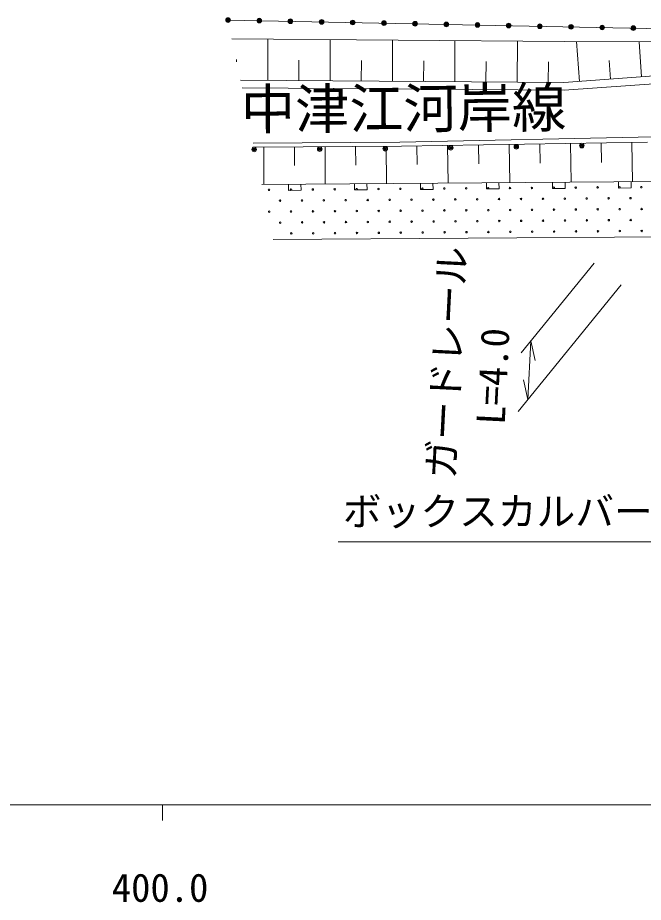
# Model space of a CAD drawing. Units: millimetres, scale not verified. Extents: x 40000 to 680000, y 20000 to 380000.
# Drawn here: x 458652 to 499040, y 198715 to 255829 of the extents above; entities that cross this region are included whole.
import ezdxf
from ezdxf.enums import TextEntityAlignment as Align

# ---------------------------------------------------------------- set-up
doc = ezdxf.new("R2010")
doc.units = ezdxf.units.MM
doc.header["$LTSCALE"] = 1000
for name, color, linetype, lineweight in [('M-BGD', 7, 'Continuous', 13), ('M-STR-HTXT', 7, 'Continuous', 13), ('M-TTL-BAND', 7, 'Continuous', 13)]:
    doc.layers.add(name, color=color, linetype=linetype, lineweight=lineweight)
doc.layers.add('M-BGD-HTXT', color=7, linetype='Continuous')
doc.styles.add('ＭＳ ゴシック', font='')
doc.styles.get('ＭＳ ゴシック').set_extended_font_data('MS Gothic')

msp = doc.modelspace()

# ---------------------------------------------------------------- linework, layer by layer
at = {"layer": 'M-BGD'}
for p, q in [((508462, 254957), (472234, 255679)), ((493956, 254284), (472484, 254461)), ((474790, 251781), (474809, 254442)), ((478815, 251752), (478834, 254409)), ((482840, 251723), (482859, 254376)), ((486865, 251695), (486883, 254343)), ((490889, 251666), (490908, 254309)), ((508296, 254259), (493956, 254284)), ((494913, 251717), (494727, 254283)), ((498933, 252009), (498768, 254276)), ((472787, 252986), (472788, 253127)), ((476803, 251766), (476812, 253096)), ((480828, 251738), (480837, 253065)), ((484852, 251709), (484862, 253034)), ((496923, 251863), (496835, 253071)), ((488877, 251680), (488886, 253003)), ((492902, 251651), (492911, 252972)), ((493908, 251644), (505967, 252520)), ((506195, 252040), (493924, 251148)), ((473031, 251793), (493908, 251644)), ((493924, 251148), (473133, 251297)), ((483330, 247796), (499752, 248145)), ((473863, 247734), (483330, 247796)), ((473917, 247472), (483435, 247528)), ((474538, 247476), (474552, 245069)), ((476515, 247487), (476522, 246286)), ((478492, 247499), (478507, 245098)), ((480470, 247511), (480477, 246311)), ((482447, 247522), (482461, 245126)), ((483435, 247528), (499301, 247789)), ((484427, 247545), (484447, 246342)), ((486410, 247577), (486450, 245154)), ((488393, 247610), (488413, 246389)), ((490377, 247642), (490417, 245183)), ((492360, 247675), (492380, 246436)), ((494343, 247708), (494384, 245211)), ((496326, 247740), (496347, 246483)), ((498309, 247773), (498351, 245240)), ((499976, 245251), (474410, 245068)), ((476140, 245081), (476143, 244681)), ((476943, 244687), (476940, 245087)), ((480401, 245111), (480404, 244711)), ((481204, 244717), (481201, 245117)), ((484662, 245142), (484665, 244742)), ((485465, 244747), (485462, 245147)), ((488924, 245172), (488926, 244772)), ((489726, 244778), (489724, 245178)), ((493185, 245203), (493187, 244803)), ((493987, 244808), (493985, 245208)), ((497446, 245233), (497449, 244833)), ((498249, 244839), (498246, 245239)), ((476143, 244681), (476943, 244687)), ((480404, 244711), (481204, 244717)), ((484665, 244742), (485465, 244747)), ((488926, 244772), (489726, 244778)), ((493187, 244803), (493987, 244808)), ((497449, 244833), (498249, 244839)), ((500329, 241678), (475140, 241508))]:
    msp.add_line(p, q, dxfattribs=at)
for centre, radius in [((472234, 255679), 150), ((472234, 255679), 132), ((472234, 255679), 114), ((472234, 255679), 96), ((472234, 255679), 78), ((472234, 255679), 60), ((472234, 255679), 42), ((472234, 255679), 24), ((472234, 255679), 6), ((474247, 255638), 150), ((474247, 255638), 132), ((474247, 255638), 114), ((474247, 255638), 96), ((474247, 255638), 78), ((474247, 255638), 60), ((474247, 255638), 42), ((474247, 255638), 24), ((474247, 255638), 6), ((476260, 255598), 150), ((476260, 255598), 132), ((476260, 255598), 114), ((476260, 255598), 96), ((476260, 255598), 78), ((476260, 255598), 60), ((476260, 255598), 42), ((476260, 255598), 24), ((476260, 255598), 6), ((478272, 255558), 150), ((478272, 255558), 132), ((478272, 255558), 114), ((478272, 255558), 96), ((478272, 255558), 78), ((478272, 255558), 60), ((478272, 255558), 42), ((478272, 255558), 24), ((478272, 255558), 6), ((480285, 255518), 150), ((480285, 255518), 132), ((480285, 255518), 114), ((480285, 255518), 96), ((480285, 255518), 78), ((480285, 255518), 60), ((480285, 255518), 42), ((480285, 255518), 24), ((480285, 255518), 6), ((482298, 255478), 150), ((482298, 255478), 132), ((482298, 255478), 114), ((482298, 255478), 96), ((482298, 255478), 78), ((482298, 255478), 60), ((482298, 255478), 42), ((482298, 255478), 24), ((482298, 255478), 6), ((484310, 255438), 150), ((484310, 255438), 132), ((484310, 255438), 114), ((484310, 255438), 96), ((484310, 255438), 78), ((484310, 255438), 60), ((484310, 255438), 42), ((484310, 255438), 24), ((484310, 255438), 6), ((486323, 255398), 150), ((486323, 255398), 132), ((486323, 255398), 114), ((486323, 255398), 96), ((486323, 255398), 78), ((486323, 255398), 60), ((486323, 255398), 42), ((486323, 255398), 24), ((486323, 255398), 6), ((488336, 255358), 150), ((488336, 255358), 132), ((488336, 255358), 114), ((488336, 255358), 96), ((488336, 255358), 78), ((488336, 255358), 60), ((488336, 255358), 42), ((488336, 255358), 24), ((488336, 255358), 6), ((490348, 255318), 150), ((490348, 255318), 132), ((490348, 255318), 114), ((490348, 255318), 96), ((490348, 255318), 78), ((490348, 255318), 60), ((490348, 255318), 42), ((490348, 255318), 24), ((490348, 255318), 6), ((492361, 255278), 150), ((492361, 255278), 132), ((492361, 255278), 114), ((492361, 255278), 96), ((492361, 255278), 78), ((492361, 255278), 60), ((492361, 255278), 42), ((492361, 255278), 24), ((494373, 255238), 150), ((494373, 255238), 132), ((494373, 255238), 114), ((494373, 255238), 96), ((494373, 255238), 78), ((496386, 255197), 150), ((496386, 255197), 132), ((496386, 255197), 114), ((498399, 255157), 150), ((492361, 255278), 6), ((494373, 255238), 60), ((494373, 255238), 42), ((494373, 255238), 24), ((494373, 255238), 6), ((496386, 255197), 96), ((496386, 255197), 78), ((496386, 255197), 60), ((496386, 255197), 42), ((496386, 255197), 24), ((496386, 255197), 6), ((498399, 255157), 132), ((498399, 255157), 114), ((498399, 255157), 96), ((498399, 255157), 78), ((498399, 255157), 60), ((498399, 255157), 42), ((498399, 255157), 24), ((498399, 255157), 6), ((473918, 247322), 150), ((473918, 247322), 90), ((473918, 247322), 30), ((478149, 247347), 150), ((478149, 247347), 90), ((478149, 247347), 30), ((482380, 247372), 150), ((482380, 247372), 90), ((482380, 247372), 30), ((486612, 247430), 150), ((486612, 247430), 90), ((486612, 247430), 30), ((490843, 247500), 150), ((490843, 247500), 90), ((490843, 247500), 30), ((495073, 247570), 150), ((495073, 247570), 90), ((495073, 247570), 30), ((474877, 244718), 50), ((476291, 244728), 50), ((477706, 244738), 50), ((479120, 244749), 50), ((480534, 244759), 50), ((481948, 244769), 50), ((483362, 244779), 50), ((484776, 244789), 50), ((486191, 244799), 50), ((487605, 244809), 50), ((489019, 244819), 50), ((490433, 244829), 50), ((491847, 244840), 50), ((493262, 244850), 50), ((494676, 244860), 50), ((496090, 244870), 50), ((497504, 244880), 50), ((498918, 244890), 50), ((475589, 244016), 50), ((477004, 244026), 50), ((478418, 244036), 50), ((479832, 244047), 50), ((481246, 244057), 50), ((482660, 244067), 50), ((484074, 244077), 50), ((485489, 244087), 50), ((486903, 244097), 50), ((488317, 244107), 50), ((489731, 244117), 50), ((491145, 244127), 50), ((492559, 244137), 50), ((493974, 244148), 50), ((495388, 244158), 50), ((496802, 244168), 50), ((498216, 244178), 50), ((474887, 243304), 50), ((476301, 243314), 50), ((477716, 243324), 50), ((479130, 243334), 50), ((480544, 243344), 50), ((481958, 243355), 50), ((483372, 243365), 50), ((484787, 243375), 50), ((486201, 243385), 50), ((487615, 243395), 50), ((489029, 243405), 50), ((490443, 243415), 50), ((491857, 243425), 50), ((493272, 243435), 50), ((494686, 243446), 50), ((496100, 243456), 50), ((497514, 243466), 50), ((498928, 243476), 50), ((488327, 242693), 50), ((489741, 242703), 50), ((491155, 242713), 50), ((492570, 242723), 50), ((493984, 242733), 50), ((495398, 242744), 50), ((496812, 242754), 50), ((498226, 242764), 50), ((475599, 242602), 50), ((477014, 242612), 50), ((478428, 242622), 50), ((479842, 242632), 50), ((481256, 242642), 50), ((482670, 242653), 50), ((484085, 242663), 50), ((485499, 242673), 50), ((486913, 242683), 50), ((476312, 241900), 50), ((477726, 241910), 50), ((479140, 241920), 50), ((480554, 241930), 50), ((481968, 241940), 50), ((483382, 241951), 50), ((484797, 241961), 50), ((486211, 241971), 50), ((487625, 241981), 50), ((489039, 241991), 50), ((490453, 242001), 50), ((491868, 242011), 50), ((493282, 242021), 50), ((494696, 242031), 50), ((496110, 242041), 50), ((497524, 242052), 50), ((498938, 242062), 50)]:
    msp.add_circle(centre, radius, dxfattribs=at)
at = {"layer": 'M-STR-HTXT'}
for p, q in [((495871, 239987), (491145, 234183)), ((490956, 230399), (497609, 238572)), ((491777, 234958), (491587, 231175)), ((491777, 234958), (492064, 233692)), ((491587, 231175), (491300, 232441)), ((525428, 221992), (479345, 221992))]:
    msp.add_line(p, q, dxfattribs=at)
at = {"layer": 'M-TTL-BAND'}
for p, q in [((40000, 205000), (579000, 205000)), ((468000, 205000), (468000, 204000))]:
    msp.add_line(p, q, dxfattribs=at)

# ---------------------------------------------------------------- texts
at = {"layer": 'M-BGD-HTXT', "style": 'ＭＳ ゴシック'}
msp.add_text('中津江河岸線', height=2566, rotation=0.338, dxfattribs=at).set_placement((473073, 247862), align=Align.BOTTOM_LEFT)
at = {"layer": 'M-STR-HTXT', "style": 'ＭＳ ゴシック'}
for s, p in [('ガードレール', (487425, 225997)), ('L=4.0', (490638, 229487))]:
    msp.add_text(s, height=1833, rotation=87.1, dxfattribs=at).set_placement(p, align=Align.BOTTOM_LEFT)
msp.add_text('ボックスカルバート L=7.0 W=1.1 H=1.1', height=1833, dxfattribs=at).set_placement((479647, 222487), align=Align.BOTTOM_LEFT)
at = {"layer": 'M-TTL-BAND', "style": 'ＭＳ ゴシック'}
msp.add_text('400.0', height=1833, dxfattribs=at).set_placement((467844, 198195), align=Align.BOTTOM_CENTER)

doc.saveas('drawing.dxf')
